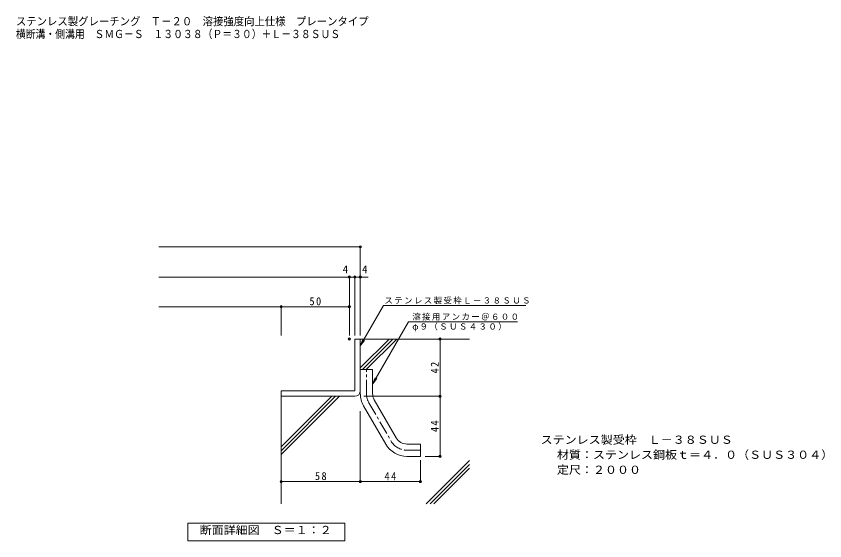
# Model space of a CAD drawing. Units: millimetres, scale not verified. Extents: x -276 to 431, y -643 to 222.
# Drawn here: x -161 to 431, y -643 to -258 of the extents above; entities that cross this region are included whole.
import ezdxf
from ezdxf.enums import TextEntityAlignment as Align

# ---------------------------------------------------------------- set-up
doc = ezdxf.new("R2010")
doc.units = ezdxf.units.MM
doc.header["$LTSCALE"] = 2
doc.header["$PDMODE"] = 32
doc.header["$PDSIZE"] = 1.6
doc.linetypes.add('CHAIN1', pattern=[8, 5, -1, 1, -1])
for name, color, linetype, lineweight in [('D-1', 2, 'Continuous', 9), ('D-4', 7, 'Continuous', 9), ('D-5', 7, 'Continuous', 9), ('D-6', 6, 'Continuous', 9), ('F-5_F-5ﾚｲﾔ', 2, 'Continuous', 9)]:
    doc.layers.add(name, color=color, linetype=linetype, lineweight=lineweight)
doc.layers.add('F-0_F-0ﾚｲﾔ', color=6, linetype='Continuous')
doc.styles.add('ＭＳ ゴシック', font='')
doc.styles.get('ＭＳ ゴシック').set_extended_font_data('MS Gothic')

msp = doc.modelspace()

# ---------------------------------------------------------------- linework, layer by layer
at = {"layer": 'D-1'}
for p, q in [((86.948, -495.081), (90.948, -495.081)), ((86.948, -495.081), (86.948, -533.081)), ((90.948, -495.081), (90.948, -533.081)), ((90.948, -517.481), (99.947, -517.481)), ((90.948, -517.481), (90.948, -535.067)), ((99.947, -535.067), (99.947, -517.481)), ((32.948, -533.081), (32.948, -537.081)), ((86.948, -533.081), (32.948, -533.081)), ((86.948, -537.081), (32.948, -537.081)), ((93.364, -544.075), (109.557, -572.089)), ((101.156, -539.571), (117.349, -567.585)), ((125.141, -572.081), (134.948, -572.081)), ((134.948, -581.081), (134.948, -572.081)), ((134.948, -581.081), (125.141, -581.081))]:
    msp.add_line(p, q, dxfattribs=at)
at = {"layer": 'D-1', "linetype": 'CHAIN1'}
for p, q in [((95.448, -535.067), (95.448, -517.481)), ((97.26, -541.823), (113.453, -569.837)), ((125.141, -576.581), (134.948, -576.581))]:
    msp.add_line(p, q, dxfattribs=at)
at = {"layer": 'D-1'}
for centre, radius, start, end in [((86.948, -533.081), 4, 270, 0), ((108.948, -535.067), 18, 180, 210.02951), ((108.948, -535.067), 9, 180, 210.02946), ((125.141, -563.081), 9, 210.02954, 270), ((125.141, -563.081), 18, 210.02951, 270)]:
    msp.add_arc(centre, radius, start, end, dxfattribs=at)
at = {"layer": 'D-1', "linetype": 'CHAIN1'}
for centre, start, end in [((108.948, -535.067), 180, 210.02954), ((125.141, -563.081), 210.0296, 270)]:
    msp.add_arc(centre, 13.5, start, end, dxfattribs=at)
at = {"layer": 'D-1'}
msp.add_point((82.948, -495.081), dxfattribs=at)
at = {"layer": 'D-4'}
for p, q in [((-56.586, -427.508), (90.948, -427.508)), ((90.948, -492.49), (90.948, -426.908)), ((-56.586, -449.647), (82.948, -449.647)), ((82.948, -492.49), (82.948, -449.047)), ((82.948, -449.647), (85.948, -449.647)), ((85.948, -449.647), (96.821, -449.647)), ((86.948, -492.49), (86.948, -449.047)), ((-56.586, -471.397), (32.948, -471.397)), ((32.948, -492.49), (32.948, -470.797)), ((32.948, -471.397), (82.948, -471.397)), ((149.409, -537.081), (149.409, -495.081)), ((93.449, -537.081), (150.009, -537.081)), ((149.409, -581.081), (149.409, -537.081)), ((90.948, -547.843), (90.948, -600.162)), ((134.948, -583.822), (134.948, -600.162)), ((138.375, -581.081), (150.009, -581.081))]:
    msp.add_line(p, q, dxfattribs=at)
msp.add_lwpolyline([(32.948, -599.562), (90.948, -599.562), (134.948, -599.562)], dxfattribs=at)
for p in [(90.948, -427.508), (82.948, -449.647), (86.948, -449.647), (90.948, -449.647), (32.948, -471.397), (82.948, -471.397), (149.409, -495.081), (149.409, -537.081), (149.409, -581.081), (32.948, -599.562), (90.948, -599.562), (134.948, -599.562)]:
    msp.add_point(p, dxfattribs=at)
at = {"layer": 'D-5'}
for p, q in [((90.947, -500.081), (108.029, -470.495)), ((108.029, -470.495), (212.117, -470.495)), ((126.317, -482.412), (99.947, -528.085)), ((126.317, -482.412), (206.22, -482.412)), ((90.947, -500.081), (92.861, -495.462)), ((90.947, -500.081), (93.991, -496.114)), ((99.947, -528.085), (101.861, -523.466)), ((99.947, -528.085), (102.991, -524.119))]:
    msp.add_line(p, q, dxfattribs=at)
msp.add_lwpolyline([(-35.451, -643.01), (-35.451, -630.01), (79.549, -630.01), (79.549, -643.01)], close=True, dxfattribs=at)
at = {"layer": 'D-6'}
for p, q in [((90.948, -495.081), (170.948, -495.081)), ((90.948, -516.151), (112.018, -495.081)), ((92.446, -517.481), (114.846, -495.081)), ((95.274, -517.481), (117.674, -495.081)), ((32.948, -537.081), (32.948, -615.839)), ((32.948, -574.151), (70.017, -537.081)), ((32.948, -576.979), (72.845, -537.081)), ((32.948, -579.807), (75.674, -537.081)), ((139.244, -615.839), (170.948, -584.135)), ((142.072, -615.839), (170.948, -586.964)), ((144.901, -615.839), (170.948, -589.792))]:
    msp.add_line(p, q, dxfattribs=at)

# ---------------------------------------------------------------- texts
at = {"layer": 'D-4', "color": 2, "style": 'ＭＳ ゴシック'}
for p in [(78.079, -448.647), (92.269, -448.647)]:
    msp.add_text('4', height=5.865, dxfattribs=at).set_placement(p, align=Align.BOTTOM_LEFT)
at = {"layer": 'D-4', "color": 2, "char_height": 5.865, "attachment_point": 7, "style": 'ＭＳ ゴシック'}
for s, insert in [('\\T1.27;\\W0.95;50', (53.698, -470.397)), ('\\T1.27;\\W0.95;58', (57.698, -598.562)), ('\\T1.27;\\W0.95;44', (108.698, -598.562))]:
    msp.add_mtext(s, dxfattribs=dict(at, insert=insert))
at = {"layer": 'D-4', "color": 2, "char_height": 5.865, "attachment_point": 7, "rotation": 90, "style": 'ＭＳ ゴシック'}
for s, insert in [('\\T1.27;\\W0.95;42', (148.409, -520.331)), ('\\T1.27;\\W0.95;44', (148.409, -563.331))]:
    msp.add_mtext(s, dxfattribs=dict(at, insert=insert))
at = {"layer": 'D-5', "color": 2, "style": 'ＭＳ ゴシック', "width": 1.1}
for s, p in [('ステンレス製受枠\u3000Ｌ－３８ＳＵＳ', (223.079, -573.665)), ('材質：ステンレス鋼板ｔ＝４．０（ＳＵＳ３０４）', (235.021, -584.665)), ('定尺：２０００', (235.021, -595.665)), ('断面詳細図\u3000Ｓ＝１：２', (-26.766, -639.816))]:
    msp.add_text(s, height=5.865, dxfattribs=at).set_placement(p, align=Align.BOTTOM_LEFT)
at = {"layer": 'D-5', "char_height": 4.399, "attachment_point": 7, "style": 'ＭＳ ゴシック'}
for s, insert in [('\\T1.17;ステンレス製受枠Ｌ－３８ＳＵＳ', (108.653, -469.543)), ('\\T1.17;溶接用アンカー＠６００', (129.046, -481.48)), ('\\T1.17;φ９（ＳＵＳ４３０）', (129.046, -489.343))]:
    msp.add_mtext(s, dxfattribs=dict(at, insert=insert))
at = {"layer": 'F-0_F-0ﾚｲﾔ', "style": 'ＭＳ ゴシック', "width": 0.9}
msp.add_text('横断溝・側溝用\u3000ＳＭＧ－Ｓ\u3000１３０３８（Ｐ＝３０）＋Ｌ－３８ＳＵＳ', height=5.865, dxfattribs=at).set_placement((-161.377, -276.241), align=Align.BOTTOM_LEFT)
at = {"layer": 'F-5_F-5ﾚｲﾔ', "color": 6, "style": 'ＭＳ ゴシック', "width": 0.95}
msp.add_text('ステンレス製グレーチング\u3000Ｔ－２０\u3000溶接強度向上仕様\u3000プレーンタイプ', height=5.865, dxfattribs=at).set_placement((-161.377, -266.914), align=Align.BOTTOM_LEFT)

doc.saveas('drawing.dxf')
